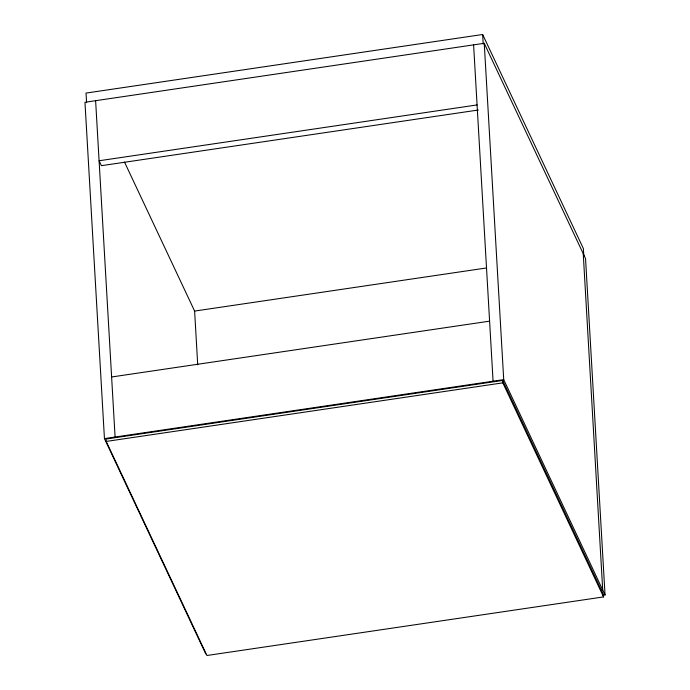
<?xml version="1.0" encoding="UTF-8"?>
<svg xmlns="http://www.w3.org/2000/svg" width="690" height="690" viewBox="0 0 690 690"><rect width="100%" height="100%" fill="white"/><g stroke="black" fill="none" stroke-linecap="round" stroke-linejoin="round"><path stroke-width="1.03" d="M583.809 256.042L583.378 248.564L482.646 34.5L86.034 93.081L86.586 102.689M602.905 595.254L605.035 594.935L585.551 258.595L484.242 43.298L84.965 102.267L104.449 438.607L205.758 653.913M477.075 104.932L99.093 160.761L101.413 165.678L478.325 110.012M124.493 162.055L194.614 311.078L486.347 267.987M111.616 376.981L489.598 321.152M104.449 438.607L503.717 379.638L605.035 594.935M502.682 380.449L106.07 439.03L106.208 441.436L206.94 655.5L603.552 596.919L603.414 594.521L502.682 380.449L502.82 382.855L603.552 596.919M106.208 441.436L502.82 382.855M600.585 590.33L602.715 590.019L583.24 253.679M484.242 43.298L503.717 379.638M482.646 34.5L483.198 44.108M473.599 44.867L493.074 381.208M194.614 311.078L197.72 364.803M95.617 100.697L115.092 437.037"/></g></svg>
